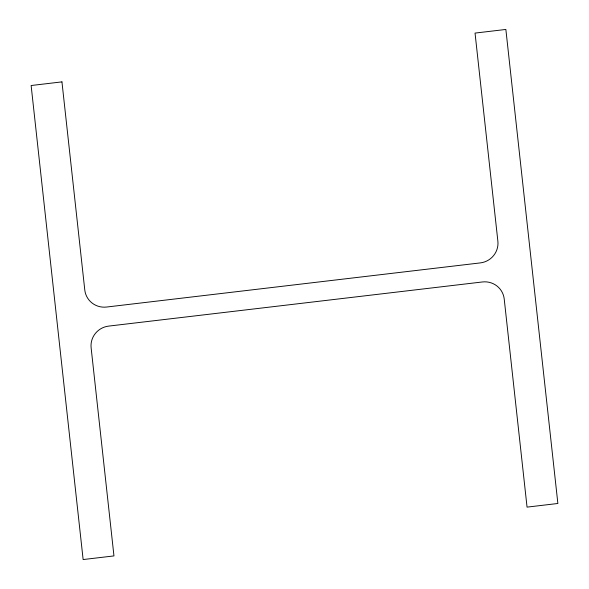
<?xml version="1.0" encoding="UTF-8"?>
<svg xmlns="http://www.w3.org/2000/svg" width="589" height="589" viewBox="0 0 589 589"><rect width="100%" height="100%" fill="white"/><g stroke="black" fill="none" stroke-linecap="round" stroke-linejoin="round"><path stroke-width="0.88" d="M61.948 81.878L31.129 85.515L83.137 559.55L113.957 555.913L91.126 347.812A19.827 19.481 -20.6 0 1 108.67 326.1L482.42 281.962A19.827 19.481 -20.6 0 1 504.221 299.028L527.052 507.122L557.871 503.485L505.863 29.45L475.043 33.087L497.874 241.188A19.827 19.481 -20.6 0 1 480.329 262.9L106.58 307.038A19.827 19.481 -20.6 0 1 84.779 289.972L61.948 81.878"/></g></svg>
